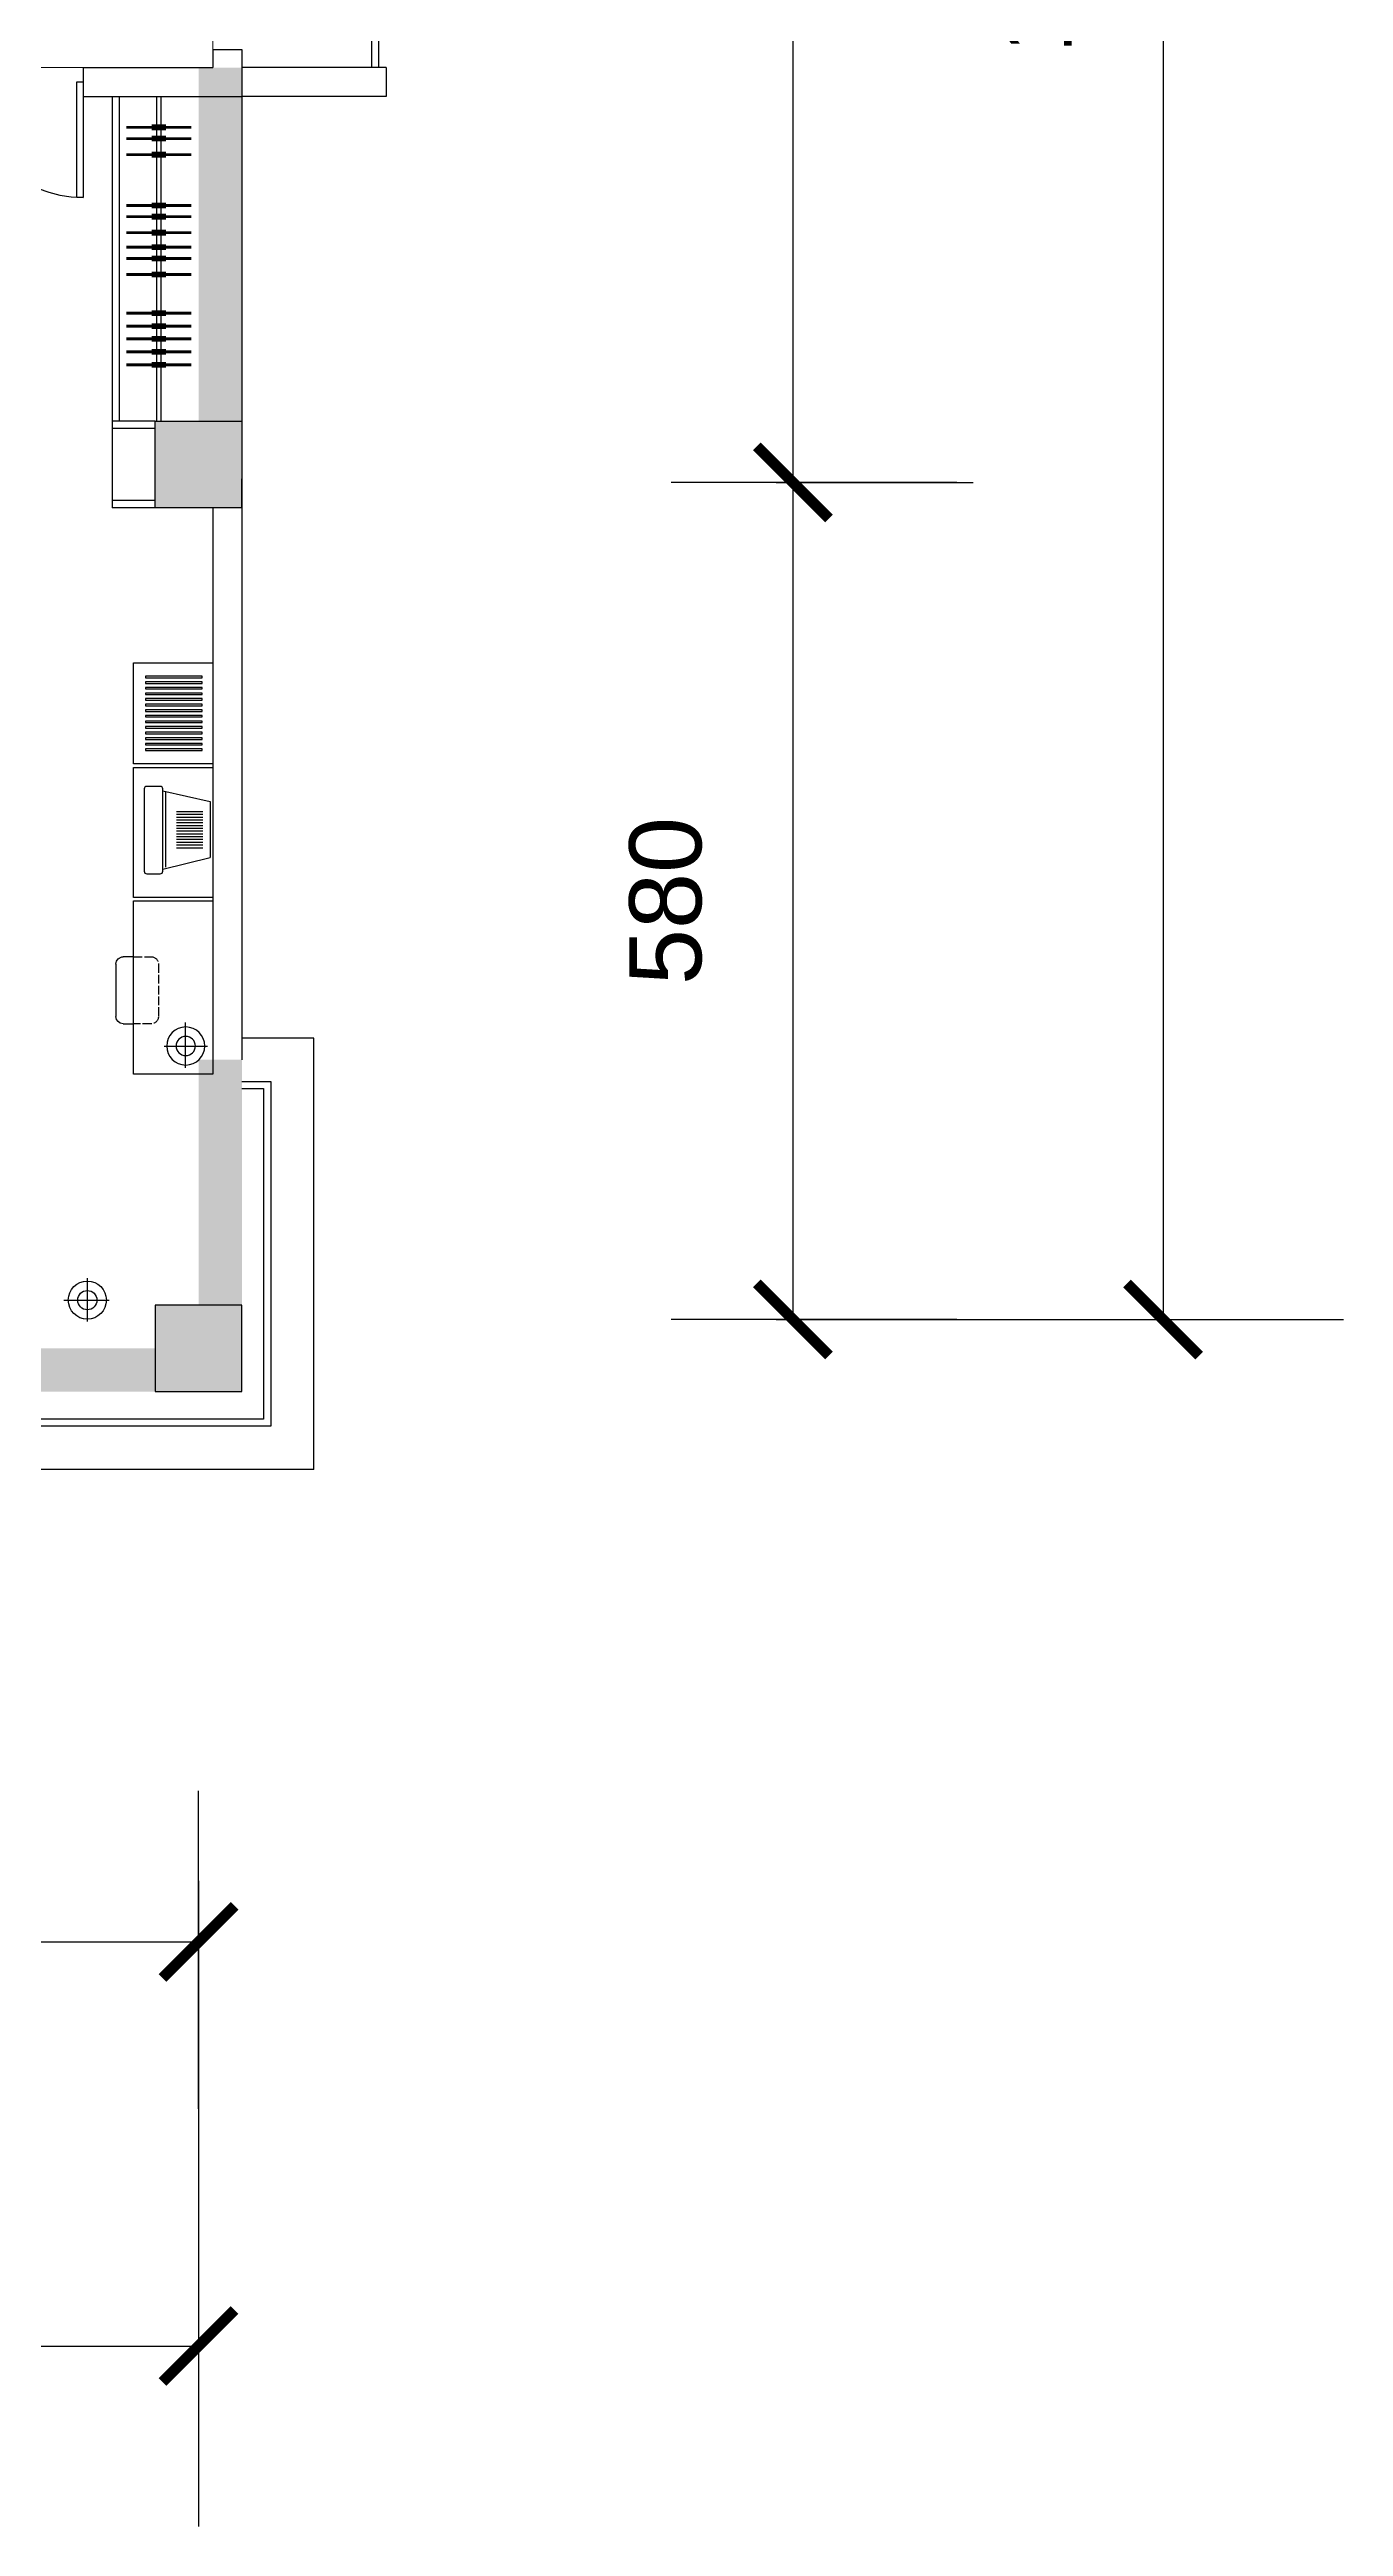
# Model space of a CAD drawing. Header units: centimetres. Extents: x 8510 to 15034, y -974 to 2536.
# Drawn here: x 14137 to 15034, y -974 to 742 of the extents above; entities that cross this region are included whole.
import ezdxf

# ---------------------------------------------------------------- set-up
doc = ezdxf.new("R2010")
doc.units = ezdxf.units.CM
doc.header["$PDMODE"] = 35
doc.header["$PDSIZE"] = -2
doc.linetypes.add('ACAD_ISO02W100', pattern=[15, 12, -3])
for name, color, linetype in [('5', 5, 'Continuous'), ('AXIS', 3, 'Continuous'), ('P5', 5, 'Continuous'), ('楼梯', 6, 'Continuous'), ('窗线', 2, 'Continuous'), ('轴线', 1, 'Continuous')]:
    doc.layers.add(name, color=color, linetype=linetype)
doc.layers.add('图层1', color=8, linetype='Continuous', lineweight=5)
doc.layers.add('家具', color=6, linetype='Continuous', lineweight=9)
doc.styles.get("Standard").update_dxf_attribs({"font": 'arial.ttf'})
doc.dimstyles.new('副本A3', dxfattribs={"dimscale": 100, "dimtxt": 2.5, "dimasz": 2.5, "dimexe": 1.25, "dimexo": 0.625, "dimtad": 1, "dimdec": 0, "dimtxsty": 'Standard', "dimblk": 'ARCHTICK', "dimcen": 2.5, "dimclrd": 2, "dimclre": 2, "dimclrt": 3, "dimadec": 0, "dimazin": 0, "dimtfac": 1, "dimtdec": 0, "dimtmove": 2, "dimatfit": 3, "dimldrblk": 'DOT', "dimfxl": 1, "dimarcsym": 0})

# ---------------------------------------------------------------- blocks, each defined once
blk = doc.blocks.new('_ArchTick')
at = {"color": 0, "linetype": 'ByBlock', "const_width": 0.15}
blk.add_lwpolyline([(-0.5, -0.5), (0.5, 0.5)], dxfattribs=at)
blk = doc.blocks.new('*D113')
at = {"layer": 'Defpoints', "color": 0, "transparency": 16777216}
for p in [(13790.6, -464.5), (14240.6, -464.5), (14240.6, -569.3)]:
    blk.add_point(p, dxfattribs=at)
at = {"layer": '轴线', "color": 0, "lineweight": -2, "transparency": 16777216}
for p, q in [((13790.6, -527), (13790.6, -694.3)), ((14240.6, -527), (14240.6, -694.3)), ((13790.6, -569.3), (14240.6, -569.3))]:
    blk.add_line(p, q, dxfattribs=at)
at = {"layer": '轴线', "color": 0, "lineweight": -2, "transparency": 16777216, "xscale": 50, "yscale": 50, "zscale": 50, "rotation": 180}
blk.add_blockref('_ArchTick', (13790.6, -569.3), dxfattribs=at)
at = {"layer": '轴线', "color": 0, "lineweight": -2, "transparency": 16777216, "xscale": 50, "yscale": 50, "zscale": 50}
blk.add_blockref('_ArchTick', (14240.6, -569.3), dxfattribs=at)
at = {"layer": '轴线', "color": 0, "transparency": 16777216, "insert": (14015.6, -481.2), "char_height": 50, "attachment_point": 5}
blk.add_mtext('450', dxfattribs=at)
blk = doc.blocks.new('_Dot')
at = {"color": 0, "linetype": 'ByBlock', "lineweight": -2}
blk.add_line((-0.5, 0), (-1, 0), dxfattribs=at)
at = {"color": 0, "linetype": 'ByBlock', "const_width": 0.5}
blk.add_lwpolyline([(-0.25, 0, 1), (0.25, 0, 1)], format="xyb", close=True, dxfattribs=at)
blk = doc.blocks.new('14')
at = {"layer": '5'}
for p, q in [((-328466, -97350), (-328466, -97036)), ((-328613, -97198), (-328311, -97198))]:
    blk.add_line(p, q, dxfattribs=at)
for radius in [132, 66.8]:
    blk.add_circle((-328464, -97198), radius, dxfattribs=at)
blk = doc.blocks.new('13')
at = {"layer": '5'}
for p, q in [((-327333, -96330, 590), (-328533, -96330, 590)), ((-328533, -96330, 590), (-328533, -96880, 590)), ((-328338, -96668, 590), (-328338, -96367, 590)), ((-327333, -96880, 590), (-327333, -96330, 590)), ((-328490, -96521, 590), (-328176, -96521, 590)), ((-328533, -96880, 590), (-327333, -96880, 590)), ((-328184, -96953, 590), (-328184, -96880, 590)), ((-327720, -96880, 590), (-327720, -96953, 590)), ((-327770, -97003, 590), (-328134, -97003, 590))]:
    blk.add_line(p, q, dxfattribs=at)
at = {"layer": '5', "linetype": 'ACAD_ISO02W100', "ltscale": 5}
for p, q in [((-328184, -96758, 590), (-328184, -96880, 590)), ((-327770, -96708, 590), (-328134, -96708, 590)), ((-327720, -96880, 590), (-327720, -96758, 590))]:
    blk.add_line(p, q, dxfattribs=at)
at = {"layer": '5'}
for radius in [132, 66.8]:
    blk.add_circle((-328338, -96519, 590), radius, dxfattribs=at)
at = {"layer": '5', "linetype": 'ACAD_ISO02W100', "ltscale": 5}
for centre, start, end in [((-328134, -96758, 590), 90, 180), ((-327770, -96758, 590), 0, 90)]:
    blk.add_arc(centre, 50, start, end, dxfattribs=at)
at = {"layer": '5'}
for centre, start, end in [((-328134, -96953, 590), 180, 270), ((-327770, -96953, 590), 270, 0)]:
    blk.add_arc(centre, 50, start, end, dxfattribs=at)
blk = doc.blocks.new('1')
at = {"layer": '楼梯'}
blk.add_lwpolyline([(3443, 18715), (2693, 18715), (2693, 18755), (3443, 18755)], close=True, dxfattribs=at)
blk.add_arc((3443, 18715), 750, 90, 180, dxfattribs=at)
blk = doc.blocks.new('*D112')
at = {"layer": 'Defpoints', "color": 0, "transparency": 16777216}
for p in [(14670, 1772.1), (14670, -137.9), (14909.2, -137.9)]:
    blk.add_point(p, dxfattribs=at)
at = {"layer": '轴线', "color": 0, "lineweight": -2, "transparency": 16777216}
for p, q in [((14732.5, 1772.1), (15034.2, 1772.1)), ((14909.2, 1772.1), (14909.2, -137.9)), ((14732.5, -137.9), (15034.2, -137.9))]:
    blk.add_line(p, q, dxfattribs=at)
at = {"layer": '轴线', "color": 0, "lineweight": -2, "transparency": 16777216, "xscale": 50, "yscale": 50, "zscale": 50}
for p, rotation in [((14909.2, 1772.1), 90), ((14909.2, -137.9), 270)]:
    blk.add_blockref('_ArchTick', p, dxfattribs=dict(at, rotation=rotation))
at = {"layer": '轴线', "color": 0, "transparency": 16777216, "insert": (14821.2, 817.1), "char_height": 50, "attachment_point": 5, "rotation": 90}
blk.add_mtext('1910', dxfattribs=at)
blk = doc.blocks.new('*D111')
at = {"layer": 'Defpoints', "color": 0, "transparency": 16777216}
for p in [(14578.5, 1192.1), (14578.5, 442.1), (14652.6, 442.1)]:
    blk.add_point(p, dxfattribs=at)
at = {"layer": '轴线', "color": 0, "lineweight": -2, "transparency": 16777216}
for p, q in [((14641, 1192.1), (14777.6, 1192.1)), ((14652.6, 1192.1), (14652.6, 442.1)), ((14641, 442.1), (14777.6, 442.1))]:
    blk.add_line(p, q, dxfattribs=at)
at = {"layer": '轴线', "color": 0, "lineweight": -2, "transparency": 16777216, "xscale": 50, "yscale": 50, "zscale": 50}
for p, rotation in [((14652.6, 1192.1), 90), ((14652.6, 442.1), 270)]:
    blk.add_blockref('_ArchTick', p, dxfattribs=dict(at, rotation=rotation))
at = {"layer": '轴线', "color": 0, "transparency": 16777216, "insert": (14564.5, 817.1), "char_height": 50, "attachment_point": 5, "rotation": 90}
blk.add_mtext('750', dxfattribs=at)
blk = doc.blocks.new('*D109')
at = {"layer": 'Defpoints', "color": 0, "transparency": 16777216}
for p in [(14578.5, 442.1), (14578.5, -137.9), (14652.6, -137.9)]:
    blk.add_point(p, dxfattribs=at)
at = {"layer": '轴线', "color": 0, "lineweight": -2, "transparency": 16777216}
for p, q in [((14641, 442.1), (14777.6, 442.1)), ((14652.6, 442.1), (14652.6, -137.9)), ((14641, -137.9), (14777.6, -137.9))]:
    blk.add_line(p, q, dxfattribs=at)
at = {"layer": '轴线', "color": 0, "lineweight": -2, "transparency": 16777216, "xscale": 50, "yscale": 50, "zscale": 50}
for p, rotation in [((14652.6, 442.1), 90), ((14652.6, -137.9), 270)]:
    blk.add_blockref('_ArchTick', p, dxfattribs=dict(at, rotation=rotation))
at = {"layer": '轴线', "color": 0, "transparency": 16777216, "insert": (14564.5, 152.1), "char_height": 50, "attachment_point": 5, "rotation": 90}
blk.add_mtext('580', dxfattribs=at)
blk = doc.blocks.new('*D108')
at = {"layer": 'Defpoints', "color": 0, "transparency": 16777216}
for p in [(14240.6, -464.5), (9240.6, -561.7), (14240.6, -849.3)]:
    blk.add_point(p, dxfattribs=at)
at = {"layer": '家具', "color": 0, "lineweight": -2, "transparency": 16777216}
for p, q in [((14240.6, -527), (14240.6, -974.3)), ((9240.6, -624.2), (9240.6, -974.3)), ((9240.6, -849.3), (14240.6, -849.3))]:
    blk.add_line(p, q, dxfattribs=at)
at = {"layer": '家具', "color": 0, "lineweight": -2, "transparency": 16777216, "xscale": 50, "yscale": 50, "zscale": 50, "rotation": 180}
blk.add_blockref('_ArchTick', (9240.6, -849.3), dxfattribs=at)
at = {"layer": '家具', "color": 0, "lineweight": -2, "transparency": 16777216, "xscale": 50, "yscale": 50, "zscale": 50}
blk.add_blockref('_ArchTick', (14240.6, -849.3), dxfattribs=at)
at = {"layer": '家具', "color": 0, "transparency": 16777216, "insert": (11740.6, -761.3), "char_height": 50, "attachment_point": 5}
blk.add_mtext('5000', dxfattribs=at)

msp = doc.modelspace()

# ---------------------------------------------------------------- linework, layer by layer
at = {"layer": '5', "color": 7, "linetype": 'Continuous', "ltscale": 0.83333}
for p, q in [((14211.6, 484.6), (14211.6, 709.6)), ((14214.6, 484.6), (14214.6, 709.6))]:
    msp.add_line(p, q, dxfattribs=at)
at = {"layer": '5', "color": 7}
for p, q in [((14195.6, 247.1), (14195.6, 317.1)), ((14195.6, 317.1), (14250.6, 317.1)), ((14250.6, 317.1), (14250.6, 247.1)), ((14243.1, 307.8), (14203.9, 307.8)), ((14203.9, 307.8), (14203.9, 306.8)), ((14203.9, 306.8), (14243.1, 306.8)), ((14243.1, 304), (14203.9, 304)), ((14203.9, 304), (14203.9, 302.9)), ((14203.9, 302.9), (14243.1, 302.9)), ((14243.1, 300.1), (14203.9, 300.1)), ((14203.9, 300.1), (14203.9, 299)), ((14203.9, 299), (14243.1, 299)), ((14243.1, 296.2), (14203.9, 296.2)), ((14203.9, 296.2), (14203.9, 295.1)), ((14203.9, 295.1), (14243.1, 295.1)), ((14243.1, 292.3), (14203.9, 292.3)), ((14203.9, 292.3), (14203.9, 291.3)), ((14243.1, 306.8), (14243.1, 307.8)), ((14243.1, 302.9), (14243.1, 304)), ((14243.1, 299), (14243.1, 300.1)), ((14243.1, 295.1), (14243.1, 296.2)), ((14243.1, 291.3), (14243.1, 292.3)), ((14203.9, 291.3), (14243.1, 291.3)), ((14243.1, 288.5), (14203.9, 288.5)), ((14203.9, 288.5), (14203.9, 287.4)), ((14203.9, 287.4), (14243.1, 287.4)), ((14243.1, 284.6), (14203.9, 284.6)), ((14203.9, 284.6), (14203.9, 283.5)), ((14203.9, 283.5), (14243.1, 283.5)), ((14243.1, 280.7), (14203.9, 280.7)), ((14203.9, 280.7), (14203.9, 279.6)), ((14203.9, 279.6), (14243.1, 279.6)), ((14243.1, 276.8), (14203.9, 276.8)), ((14203.9, 276.8), (14203.9, 275.8)), ((14203.9, 275.8), (14243.1, 275.8)), ((14243.1, 287.4), (14243.1, 288.5)), ((14243.1, 283.5), (14243.1, 284.6)), ((14243.1, 279.6), (14243.1, 280.7)), ((14243.1, 275.8), (14243.1, 276.8)), ((14243.1, 273), (14203.9, 273)), ((14203.9, 273), (14203.9, 271.9)), ((14203.9, 271.9), (14243.1, 271.9)), ((14243.1, 269.1), (14203.9, 269.1)), ((14203.9, 269.1), (14203.9, 268)), ((14203.9, 268), (14243.1, 268)), ((14243.1, 265.2), (14203.9, 265.2)), ((14203.9, 265.2), (14203.9, 264.1)), ((14203.9, 264.1), (14243.1, 264.1)), ((14243.1, 261.3), (14203.9, 261.3)), ((14203.9, 261.3), (14203.9, 260.3)), ((14203.9, 260.3), (14243.1, 260.3)), ((14243.1, 271.9), (14243.1, 273)), ((14243.1, 268), (14243.1, 269.1)), ((14243.1, 264.1), (14243.1, 265.2)), ((14243.1, 260.3), (14243.1, 261.3)), ((14250.6, 247.1), (14195.6, 247.1)), ((14195.6, 244.6), (14250.6, 244.6)), ((14195.6, 154.6), (14195.6, 244.6)), ((14243.1, 257.5), (14203.9, 257.5)), ((14203.9, 257.5), (14203.9, 256.4)), ((14203.9, 256.4), (14243.1, 256.4)), ((14243.1, 256.4), (14243.1, 257.5)), ((14250.6, 244.6), (14250.6, 154.6)), ((14202.9, 229.7), (14202.9, 172.7)), ((14214, 231.5), (14204.7, 231.5)), ((14215.8, 172.7), (14215.8, 229.7)), ((14215.8, 228.5), (14248.6, 221.1)), ((14217.9, 175.5), (14217.9, 227.6)), ((14243.6, 213.9), (14225.4, 213.9)), ((14243.6, 212), (14225.4, 212)), ((14243.6, 210), (14225.4, 210)), ((14243.6, 208.1), (14225.4, 208.1)), ((14243.6, 206.2), (14225.4, 206.2)), ((14248.6, 221.1), (14248.6, 182.3)), ((14243.6, 204.2), (14225.4, 204.2)), ((14243.6, 202.3), (14225.4, 202.3)), ((14243.6, 200.4), (14225.4, 200.4)), ((14243.6, 198.4), (14225.4, 198.4)), ((14243.6, 198.4), (14225.4, 198.4)), ((14243.6, 196.5), (14225.4, 196.5)), ((14243.6, 196.5), (14225.4, 196.5)), ((14243.6, 194.6), (14225.4, 194.6)), ((14243.6, 192.6), (14225.4, 192.6)), ((14243.6, 190.7), (14225.4, 190.7)), ((14215.8, 174.2), (14248.6, 182.3)), ((14243.6, 188.8), (14225.4, 188.8)), ((14250.6, 154.6), (14195.6, 154.6)), ((14204.7, 171), (14214, 171))]:
    msp.add_line(p, q, dxfattribs=at)
at = {"layer": '5', "color": 7, "linetype": 'Continuous', "ltscale": 0.83333}
for points, const_width in [([(14235.6, 688.2), (14190.6, 688.2)], 2), ([(14218.1, 688.2), (14208.1, 688.2)], 4), ([(14235.6, 680.4), (14190.6, 680.4)], 2), ([(14235.6, 669.3), (14190.6, 669.3)], 2), ([(14218.1, 680.4), (14208.1, 680.4)], 4), ([(14218.1, 669.3), (14208.1, 669.3)], 4), ([(14218.1, 634.1), (14208.1, 634.1)], 4), ([(14235.6, 634.1), (14190.6, 634.1)], 2), ([(14235.6, 626.3), (14190.6, 626.3)], 2), ([(14218.1, 626.3), (14208.1, 626.3)], 4), ([(14235.6, 615.2), (14190.6, 615.2)], 2), ([(14235.6, 605.1), (14190.6, 605.1)], 2), ([(14218.1, 615.2), (14208.1, 615.2)], 4), ([(14218.1, 605.1), (14208.1, 605.1)], 4), ([(14235.6, 597.3), (14190.6, 597.3)], 2), ([(14235.6, 586.2), (14190.6, 586.2)], 2), ([(14218.1, 597.3), (14208.1, 597.3)], 4), ([(14218.1, 586.2), (14208.1, 586.2)], 4), ([(14235.6, 559.5), (14190.6, 559.5)], 2), ([(14235.6, 550.5), (14190.6, 550.5)], 2), ([(14218.1, 559.5), (14208.1, 559.5)], 4), ([(14218.1, 550.5), (14208.1, 550.5)], 4), ([(14235.6, 541.6), (14190.6, 541.6)], 2), ([(14235.6, 532.6), (14190.6, 532.6)], 2), ([(14218.1, 541.6), (14208.1, 541.6)], 4), ([(14218.1, 532.6), (14208.1, 532.6)], 4), ([(14235.6, 523.6), (14190.6, 523.6)], 2), ([(14218.1, 523.6), (14208.1, 523.6)], 4)]:
    msp.add_lwpolyline(points, dxfattribs=dict(at, const_width=const_width))
at = {"layer": '5', "color": 7}
for centre, start, end in [((14204.7, 229.7), 90, 180), ((14214, 229.7), 0, 90), ((14204.7, 172.7), 180, 270), ((14214, 172.7), 270, 0)]:
    msp.add_arc(centre, 1.78, start, end, dxfattribs=at)
at = {"layer": 'AXIS', "color": 7}
for p, q in [((14766.3, 442.1), (14568.3, 442.1)), ((14766.3, -137.9), (14568.3, -137.9)), ((14240.6, -685), (14240.6, -464.5))]:
    msp.add_line(p, q, dxfattribs=at)
at = {"layer": 'P5', "color": 7}
for p, q in [((14180.6, 709.6), (14180.6, 424.6)), ((14185.6, 709.6), (14185.6, 484.6)), ((14210.6, 484.6), (14180.6, 484.6)), ((14210.6, 479.6), (14180.6, 479.6)), ((14210.6, 429.6), (14180.6, 429.6)), ((14210.6, 424.6), (14180.6, 424.6))]:
    msp.add_line(p, q, dxfattribs=at)
at = {"layer": '图层1', "color": 7}
msp.add_lwpolyline([(9230.6, 904.6), (14250.6, 904.6), (14250.6, 729.6), (9230.6, 729.6)], close=True, dxfattribs=at)
at = {"layer": '楼梯', "color": 7}
for p, q in [((14360.6, 729.6), (14360.6, 904.6)), ((14365.6, 729.6), (14365.6, 904.6)), ((14320.6, 57.1), (14270.6, 57.1)), ((14320.6, -241.9), (14320.6, 57.1)), ((14320.6, -241.9), (13835.6, -241.9))]:
    msp.add_line(p, q, dxfattribs=at)
at = {"layer": '窗线', "color": 7}
for points in [[(14270.6, 27.1), (14290.6, 27.1), (14290.6, -211.9), (13835.6, -211.9)], [(14270.6, 22.1), (14285.6, 22.1), (14285.6, -206.9), (13835.6, -206.9)]]:
    msp.add_lwpolyline(points, dxfattribs=at)
at = {"layer": '轴线', "color": 7}
for p, q in [((14250.6, 742.1), (14270.6, 742.1)), ((14250.6, 742.1), (14250.6, 729.6)), ((14270.6, 742.1), (14270.6, 484.6)), ((14160.6, 729.6), (14160.6, 709.6)), ((14160.6, 729.6), (14250.6, 729.6)), ((14370.6, 729.6), (14270.6, 729.6)), ((14370.6, 729.6), (14370.6, 709.6)), ((14160.6, 709.6), (14270.6, 709.6)), ((14370.6, 709.6), (14270.6, 709.6)), ((14270.6, 424.6), (14270.6, 444.6)), ((14250.6, 424.6), (14250.6, 42.1)), ((14270.6, 424.6), (14270.6, 42.1))]:
    msp.add_line(p, q, dxfattribs=at)
for points in [[(14210.6, 484.6), (14270.6, 484.6), (14270.6, 424.6), (14210.6, 424.6)], [(14270.6, -127.9), (14210.6, -127.9), (14210.6, -187.9), (14270.6, -187.9)]]:
    msp.add_lwpolyline(points, close=True, dxfattribs=at)
for points in [[(14270.6, 729.6), (14240.6, 729.6), (14270.6, 484.6), (14240.6, 484.6)], [(14210.6, 484.6), (14270.6, 484.6), (14210.6, 424.6), (14270.6, 424.6)], [(14270.6, -142.9), (14240.6, -142.9), (14270.6, 42.1), (14240.6, 42.1)], [(14270.6, -127.9), (14210.6, -127.9), (14270.6, -187.9), (14210.6, -187.9)], [(14210.6, -187.9), (14110.6, -187.9), (14210.6, -157.9), (14110.6, -157.9)]]:
    msp.add_solid(points, dxfattribs=at)

# ---------------------------------------------------------------- block references
at = {"layer": '5', "color": 7, "linetype": 'Continuous', "yscale": 0.1, "zscale": 0.1}
for name, p, xscale, rotation in [('13', (23883.6, 32885.4, -59), -0.1, 270), ('14', (4443.7, 32721.9), 0.1, 90)]:
    msp.add_blockref(name, p, dxfattribs=dict(at, xscale=xscale, rotation=rotation))
at = {"layer": '楼梯', "color": 7, "xscale": 0.1066666666651145, "yscale": 0.1066666666651145, "zscale": 0.1066666666666667, "rotation": 90}
msp.add_blockref('1', (16156.8, 352.4), dxfattribs=at)

# ---------------------------------------------------------------- dimensions: what is measured, and where the dimension line sits
at = {"layer": '家具', "color": 7}
dim = msp.add_linear_dim(base=(14240.6, -849.3), p1=(9240.6, -561.7), p2=(14240.6, -464.5), dimstyle='副本A3', override={"dimscale": 0, "dimtxt": 5, "dimasz": 5, "dimexe": 12.5, "dimexo": 6.25, "dimgap": 6.25, "dimcen": 25, "dimclrd": 0, "dimclre": 0, "dimclrt": 0}, dxfattribs=at)
dim.commit()
dim.dimension.update_dxf_attribs({"geometry": '*D108', "text_midpoint": (11740.6, -761.3)})
at = {"layer": '轴线', "color": 7}
for base, p1, p2, picture, middle in [((14909.2, -137.9), (14670, 1772.1), (14670, -137.9), '*D112', (14821.2, 817.1)), ((14652.6, 442.1), (14578.5, 1192.1), (14578.5, 442.1), '*D111', (14564.5, 817.1)), ((14652.6, -137.9), (14578.5, 442.1), (14578.5, -137.9), '*D109', (14564.5, 152.1))]:
    dim = msp.add_linear_dim(base=base, p1=p1, p2=p2, angle=90, dimstyle='副本A3', override={"dimscale": 0, "dimtxt": 5, "dimasz": 5, "dimexe": 12.5, "dimexo": 6.25, "dimgap": 6.25, "dimcen": 25, "dimclrd": 0, "dimclre": 0, "dimclrt": 0}, dxfattribs=at)
    dim.commit()
    dim.dimension.update_dxf_attribs({"geometry": picture, "text_midpoint": middle})
dim = msp.add_linear_dim(base=(14240.6, -569.3), p1=(13790.6, -464.5), p2=(14240.6, -464.5), dimstyle='副本A3', override={"dimscale": 0, "dimtxt": 5, "dimasz": 5, "dimexe": 12.5, "dimexo": 6.25, "dimgap": 6.25, "dimcen": 25, "dimclrd": 0, "dimclre": 0, "dimclrt": 0}, dxfattribs=at)
dim.commit()
dim.dimension.update_dxf_attribs({"geometry": '*D113', "text_midpoint": (14015.6, -481.2)})

doc.saveas('drawing.dxf')
